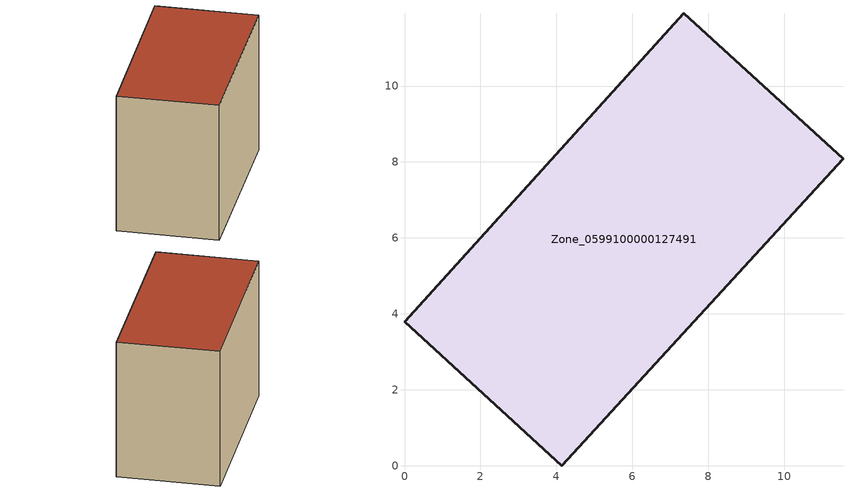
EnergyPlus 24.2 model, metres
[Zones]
Zone_0599100000127491
 floor ground (C_G): 0,3.79 7.36,11.92 11.54,8.08 4.13,0 z0
 wall outside (C_F): 7.36,11.92 0,3.79 4.13,0 11.54,8.08 7.36,11.92 z0:8.1
 roof outside (C_R): 4.13,0 11.54,8.08 7.36,11.92 0,3.79 z8.1
[BUILDING]
Pand.0599100000127491: North Axis=0; Terrain=City; Loads Convergence Tolerance Value=0.04; Temperature Convergence Tolerance Value=0.4; Solar Distribution=FullExterior; Maximum Number of Warmup Days=25; Minimum Number of Warmup Days=1
[Site:Location]
Rotterdam.The.Hague.AP_ZH_NLD Design_Conditions: Latitude=51.96; Longitude=4.45; Time Zone=1; Elevation=-4.5
[SITE:GROUNDTEMPERATURE:BUILDINGSURFACE]
18, 18, 18, 18, 18, 18, 18, 18, 18, 18, 18, 18
[MATERIAL] Thermal Absorptance=0.9; Solar Absorptance=0.7; Visible Absorptance=0.7
Name | Roughness | Thickness | Conductivity | Density | Specific Heat
G.TC.1975-1991 | MediumSmooth | 0.15 | 0.288461 | 540 | 1210
F.TC.1975-1991 | Rough | 0.3 | 0.230769 | 1920 | 840
R.TC.1975-1991 | MediumRough | 0.2 | 0.153846 | 1500 | 1000
[CONSTRUCTION]
C_G: G.TC.1975-1991
C_F: F.TC.1975-1991
C_R: R.TC.1975-1991
[ZONE]
Zone_0599100000127491: Type=1; Multiplier=1; Ceiling Height=Autocalculate; Volume=Autocalculate; Floor Area=autocalculate; Part of Total Floor Area=Yes
[ZONEINFILTRATION:DESIGNFLOWRATE]
Infil_Zone_0599100000127491: Zone or ZoneList or Space or SpaceList=Zone_0599100000127491; Schedule=AlwaysOn; Design Flow Rate Calculation Method=Flow/Area; Flow Rate per Floor Area=0.003; Constant Term Coefficient=1; Temperature Term Coefficient=0; Velocity Term Coefficient=0; Velocity Squared Term Coefficient=0
[HVACTEMPLATE:ZONE:IDEALLOADSAIRSYSTEM]
Zone_0599100000127491: Maximum Heating Supply Air Temperature=50; Minimum Cooling Supply Air Temperature=13; Maximum Heating Supply Air Humidity Ratio=0.0156; Minimum Cooling Supply Air Humidity Ratio=0.0077; Heating Limit=NoLimit; Cooling Limit=NoLimit; Dehumidification Control Type=ConstantSensibleHeatRatio; Cooling Sensible Heat Ratio=0.7; Dehumidification Setpoint=60; Humidification Control Type=None; Humidification Setpoint=30; Outdoor Air Method=None; Outdoor Air Flow Rate per Person=0.00944; Outdoor Air Flow Rate per Zone Floor Area=0; Outdoor Air Flow Rate per Zone=0; Demand Controlled Ventilation Type=None; Outdoor Air Economizer Type=NoEconomizer; Heat Recovery Type=None; Sensible Heat Recovery Effectiveness=0.7; Latent Heat Recovery Effectiveness=0.65
[ZONECONTROL:THERMOSTAT]
ThermostatControl_Zone_0599100000127491: Zone or ZoneList=Zone_0599100000127491; Control Type Schedule=DualSetpointControlType; Control 1=Thermostat_Zone_0599100000127491; Temperature Difference Between Cutout And Setpoint=0
[THERMOSTATSETPOINT:DUALSETPOINT]
Thermostat_Zone_0599100000127491: Heating Setpoint Temperature Schedule=HeatingSetpoint_Zone_0599100000127491; Cooling Setpoint Temperature Schedule=CoolingSetpoint_Zone_0599100000127491
[SCHEDULE:COMPACT]
HeatingSetpoint_Zone_0599100000127491: Through: 12/31, For: AllDays, Until: 24:00, 21
CoolingSetpoint_Zone_0599100000127491: Through: 12/31, For: AllDays, Until: 24:00, 24
DualSetpointControlType: Through: 12/31, For: AllDays, Until: 24:00, 4
AlwaysOn: Through: 12/31, For: AllDays, Until: 24:00, 1
